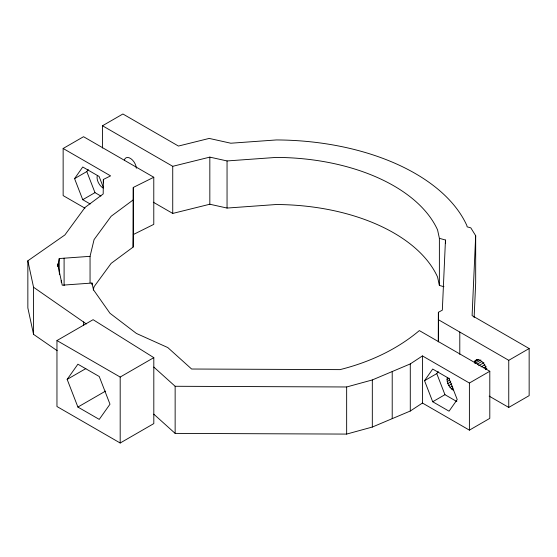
<?xml version="1.0" encoding="UTF-8"?>
<svg xmlns="http://www.w3.org/2000/svg" width="557" height="557" viewBox="0 0 557 557"><rect width="100%" height="100%" fill="white"/><g stroke="black" fill="none" stroke-linecap="round" stroke-linejoin="round"><path stroke-width="0.84" d="M84.984 208.2L63.143 195.598L63.143 148.482L110.578 175.873L103.365 179.458L103.191 193.968L85.04 207.427L64.897 234.95L27.85 260.801L27.85 307.917L33.552 334.36L57.176 350.694M133.123 247.078L133.276 187.451L153.781 177.258L153.781 224.367L133.276 234.56L133.123 247.078L111.142 263.377L94.077 286.702L93.27 290.051M438.296 341.914L438.387 312.303L442.335 310.152L445.468 240.025L439.382 238.319L437.579 229.957A168.005 96.995 0 0 0 276.175 157.415L227.047 160.945L209.829 157.123L172.733 166.313L102.495 125.764L102.495 148.037M102.495 125.764L122.895 113.99L178.435 146.052L209.216 138.421L230.807 143.219L276.383 139.946A198.271 114.47 0 0 1 466.863 225.557L467.142 226.838L470.818 227.862L475.678 235.695L472.099 315.603L529.15 348.536L529.15 395.644L508.75 407.425L489.164 396.118M474.118 317.546L475.678 282.803L475.678 235.695M453.113 390.123C449.165 387.526 446.38 382.596 447.201 377.813M57.789 266.267L59.23 258.545L90.053 256.331L94.077 239.594L111.142 216.269L133.123 199.963M486.136 368.985C485.801 364.083 477.788 355.345 474.313 362.161L478.804 359.571M90.171 203.987L82.742 199.698L74.568 178.63L82.742 167.003L99.09 176.444L103.177 186.978M74.568 178.63L86.808 171.563L88.25 169.516M424.531 380.682L432.705 369.054L449.046 378.488L457.22 399.557L449.046 411.184L432.705 401.75L424.531 380.682L436.772 373.615L438.213 371.561M67.16 379.38L77.903 364.194L99.243 376.511L109.987 404.201L99.243 419.386L77.903 407.063L67.16 379.38L85.841 368.595M153.809 367.07L175.142 386.279L346.656 386.976L372.32 379.944L410.286 363.916L422.45 355.923L469.398 383.035L489.798 371.254L489.798 418.363L469.398 430.143L422.45 403.038L422.45 355.923M153.809 414.178L175.142 433.395L346.656 434.084L372.32 427.052L410.286 411.024L422.45 403.038M63.143 148.482L83.543 136.709L153.781 177.258M82.742 199.698L94.982 192.631L100.921 196.064M56.96 340.557L93.11 319.683L153.809 357.643L153.809 423.599L120.187 443.01L56.96 406.513L56.96 340.557L120.187 377.054L153.809 357.643M77.903 407.063L105.552 391.098M474.926 360.811L477.168 359.516M446.999 379.519L449.221 378.238M474.856 363.436L480.837 359.982M447.201 381.468L449.429 380.187M477.307 364.09L481.798 361.5M447.814 383.529L450.78 381.817M478.665 365.712L483.901 362.691M448.789 385.548L451.755 383.843M481.137 366.875L484.875 364.717M450.056 387.407L452.284 386.119M483.901 367.871L486.143 366.576M451.532 388.967L453.015 388.111M485.377 369.423L486.874 368.56M432.705 401.75L444.946 394.683L456.831 401.548M438.296 319.648L508.75 360.316L529.15 348.536M153.3 202.212L172.733 213.428L209.829 204.231L227.047 208.06L276.175 204.523A168.005 96.995 0 0 1 437.579 277.073L439.382 285.428L443.95 286.709M489.798 371.254L419.344 330.586C396.563 349.845 368.804 362.426 339.993 369.625L191.622 369.026L167.782 347.554L136.423 333.455L109.973 313.264L93.472 289.8L92.009 283.047L62.238 285.184L57.789 264.554M27.85 260.801L33.552 287.252L86.356 323.951M436.772 373.615L444.946 394.683M86.808 171.563L94.982 192.631M508.75 360.316L508.75 407.425M469.398 383.035L469.398 430.143M459.79 332.049L459.79 354.322M445.468 240.025L445.468 243.451M439.382 238.319L439.382 285.428M438.387 312.303L438.387 341.427M410.286 363.916L410.286 411.024M392.212 371.547L392.212 418.655M372.32 379.944L372.32 427.052M346.656 386.976L346.656 434.084M227.047 160.945L227.047 208.06M209.829 157.123L209.829 204.231M175.142 386.279L175.142 433.395M172.733 166.313L172.733 213.428M133.276 187.451L133.276 234.56M120.187 377.054L120.187 443.01M103.365 179.458L103.365 182.884M92.009 283.047L92.009 284.759M90.053 256.331L90.053 282.886M83.654 321.89L83.654 325.316M64.097 258.197L64.097 285.609M61.242 280.561L61.242 282.274M59.383 271.962L59.383 274.531M59.23 258.545L59.23 272.255M58.081 263.329L58.081 266.754M33.552 287.252L33.552 334.36M124.35 160.11A8.654 4.999 60 0 1 130.798 158.62A8.654 4.999 60 0 1 136.361 168.256M103.156 188.071A8.654 4.999 60 0 1 97.245 175.761"/></g></svg>
